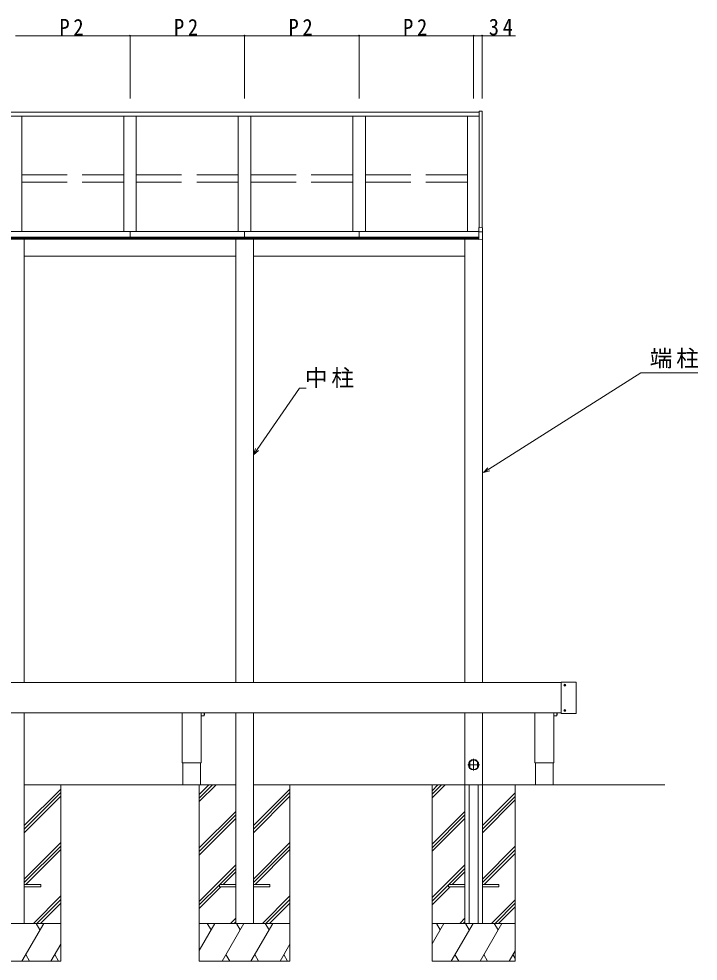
# Model space of a CAD drawing. Units: millimetres, scale not verified. Extents: x -7920 to 7920, y -12800 to 12777.
# Drawn here: x -1945 to 754, y -10327 to -6585 of the extents above; entities that cross this region are included whole.
import ezdxf

# ---------------------------------------------------------------- set-up
doc = ezdxf.new("R2010")
doc.units = ezdxf.units.MM
doc.header["$LTSCALE"] = 60
doc.linetypes.add('USER1', pattern=[4, 3, -1])
doc.linetypes.add('USER2', pattern=[13, 10, -1, 1, -1])
for name, color, linetype, lineweight in [('0-3_YKK_12', 2, 'Continuous', 18), ('0-4_YKK_A1', 4, 'Continuous', 18), ('0-5_YKK_13', 4, 'Continuous', 18), ('0-6_YKK_D', 6, 'Continuous', 18), ('0-7_YKK_Z1', 7, 'Continuous', 18)]:
    doc.layers.add(name, color=color, linetype=linetype, lineweight=lineweight)
doc.styles.add('ＭＳ ゴシック', font='')
doc.styles.get('ＭＳ ゴシック').set_extended_font_data('MS Gothic')

msp = doc.modelspace()

# ---------------------------------------------------------------- linework, layer by layer
at = {"layer": '0-3_YKK_12'}
for p, q in [((209.68, -9220.94), (-4125.32, -9220.94)), ((209.68, -9340.94), (-4125.32, -9340.94)), ((-1220.32, -9340.94), (-1220.32, -9538.94)), ((180.68, -9340.94), (180.68, -9538.94)), ((-1292.97, -9538.94), (-1292.97, -9626.94)), ((-1222.67, -9538.94), (-1222.67, -9626.94)), ((108.03, -9538.94), (108.03, -9626.94)), ((178.33, -9538.94), (178.33, -9626.94))]:
    msp.add_line(p, q, dxfattribs=at)
for points in [[(-1295.32, -9340.94), (-1295.32, -9538.94), (-1220.32, -9538.94)], [(105.68, -9340.94), (105.68, -9538.94), (180.68, -9538.94)]]:
    msp.add_lwpolyline(points, dxfattribs=at)
at = {"layer": '0-4_YKK_A1'}
for p, q in [((-116.32, -6955.7), (-3799.33, -6955.7)), ((-116.32, -6951.65), (-103.82, -6951.65)), ((-116.32, -6951.65), (-116.32, -7413.66)), ((-103.82, -6951.65), (-103.82, -7414.45)), ((-116.32, -6971.71), (-3799.33, -6971.71)), ((-1932.82, -6971.71), (-1932.82, -7429.07)), ((-1527.82, -6971.71), (-1527.82, -7429.07)), ((-1477.82, -6971.71), (-1477.82, -7429.07)), ((-1072.82, -6971.71), (-1072.82, -7429.07)), ((-1022.82, -6971.71), (-1022.82, -7429.07)), ((-617.82, -6971.71), (-617.82, -7429.07)), ((-567.82, -6971.71), (-567.82, -7429.07)), ((-161.82, -6971.71), (-161.82, -7429.07)), ((-3798.82, -7429.07), (-116.83, -7429.07)), ((-1502.82, -7429.07), (-1502.82, -7451.94)), ((-1047.82, -7429.07), (-1047.82, -7451.94)), ((-592.82, -7429.07), (-592.82, -7451.94)), ((-116.82, -7413.62), (-102.61, -7414.52)), ((-102.32, -7430.94), (-116.82, -7430.94)), ((-102.32, -7431.4), (-102.32, -7414.82)), ((-102.32, -7459.89), (-102.32, -7431.4)), ((-116.83, -7451.94), (-3798.82, -7451.94)), ((-116.83, -7455.94), (-3798.82, -7455.94)), ((-116.82, -7459.94), (-3798.82, -7459.94)), ((-1922.82, -7459.94), (-1922.82, -9220.94)), ((-1082.82, -7459.94), (-1082.82, -9220.94)), ((-1012.82, -7459.94), (-1012.82, -9220.94)), ((-172.82, -7459.94), (-172.82, -9220.94)), ((-102.82, -7460.19), (-102.82, -9220.94)), ((-1082.82, -7526.94), (-1922.82, -7526.94)), ((-172.82, -7526.94), (-1012.82, -7526.94)), ((-1922.82, -9340.94), (-1922.82, -9626.94)), ((-1082.82, -9340.94), (-1082.82, -9626.94)), ((-1012.82, -9340.94), (-1012.82, -9626.94)), ((-172.82, -9340.94), (-172.82, -9626.94)), ((-102.82, -9340.94), (-102.82, -9626.94)), ((-152.57, -9535.55), (-152.57, -9558.32)), ((-137.82, -9569.96), (-137.82, -9523.91)), ((-123.07, -9558.32), (-123.07, -9535.55)), ((-114.82, -9546.94), (-160.82, -9546.94)), ((-1922.82, -9626.94), (-1922.82, -10176.94)), ((-1082.82, -9626.94), (-1082.82, -10176.94)), ((-1012.82, -9626.94), (-1012.82, -10176.94)), ((-172.82, -9626.94), (-172.82, -10176.94)), ((-155.82, -9626.94), (-155.82, -10176.94)), ((-119.82, -9626.94), (-119.82, -10176.94)), ((-102.82, -9626.94), (-102.82, -10176.94))]:
    msp.add_line(p, q, dxfattribs=at)
at = {"layer": '0-4_YKK_A1', "linetype": 'USER1'}
for p, q in [((-1932.82, -7204.62), (-1527.82, -7204.62)), ((-1477.82, -7204.62), (-1072.82, -7204.62)), ((-1022.82, -7204.62), (-617.82, -7204.62)), ((-567.82, -7204.62), (-161.82, -7204.62)), ((-1932.82, -7233.26), (-1527.82, -7233.26)), ((-1477.82, -7233.26), (-1072.82, -7233.26)), ((-1022.82, -7233.26), (-617.82, -7233.26)), ((-567.82, -7233.26), (-161.82, -7233.26)), ((-1922.82, -10022.44), (-1857.82, -10022.44)), ((-1857.82, -10022.44), (-1857.82, -10031.44)), ((-1147.82, -10031.44), (-1147.82, -10022.44)), ((-1147.82, -10022.44), (-1082.82, -10022.44)), ((-1012.82, -10022.44), (-947.82, -10022.44)), ((-947.82, -10022.44), (-947.82, -10031.44)), ((-237.82, -10031.44), (-237.82, -10022.44)), ((-237.82, -10022.44), (-172.82, -10022.44)), ((-102.82, -10022.44), (-37.82, -10022.44)), ((-37.82, -10022.44), (-37.82, -10031.44)), ((-1857.82, -10031.44), (-1922.82, -10031.44)), ((-1082.82, -10031.44), (-1147.82, -10031.44)), ((-947.82, -10031.44), (-1012.82, -10031.44)), ((-172.82, -10031.44), (-237.82, -10031.44)), ((-37.82, -10031.44), (-102.82, -10031.44))]:
    msp.add_line(p, q, dxfattribs=at)
at = {"layer": '0-4_YKK_A1'}
msp.add_lwpolyline([(-116.82, -7413.63), (-116.82, -7430.89), (-116.82, -7431.19), (-116.82, -7460.14), (-116.82, -7460.44), (-102.62, -7460.19)], dxfattribs=at)
for radius in [20.67, 19]:
    msp.add_circle((-137.82, -9546.94), radius, dxfattribs=at)
for centre, radius, start, end in [((-102.62, -7414.82), 0.3, 0, 86.38004), ((-102.62, -7459.89), 0.3, 271, 0), ((-137.82, -9546.94), 18.63, 142.33411, 217.66589), ((-137.82, -9546.94), 18.63, 322.33411, 37.66589)]:
    msp.add_arc(centre, radius, start, end, dxfattribs=at)
at = {"layer": '0-5_YKK_13'}
for p, q in [((209.68, -9219.94), (209.68, -9342.34)), ((268.68, -9218.94), (210.68, -9218.94)), ((223.83, -9230.79), (222.63, -9230.79)), ((222.63, -9230.79), (222.63, -9231.49)), ((223.83, -9231.49), (222.63, -9231.49)), ((224.33, -9229.09), (224.33, -9230.29)), ((225.03, -9229.09), (224.33, -9229.09)), ((224.33, -9231.99), (224.33, -9233.19)), ((225.03, -9233.19), (224.33, -9233.19)), ((225.03, -9229.09), (225.03, -9230.29)), ((225.03, -9231.99), (225.03, -9233.19)), ((226.73, -9230.79), (225.53, -9230.79)), ((226.73, -9231.49), (225.53, -9231.49)), ((226.73, -9230.79), (226.73, -9231.49)), ((269.68, -9219.94), (269.68, -9342.34)), ((-1220.67, -9340.94), (-1220.67, -9351.14)), ((-1219.67, -9352.14), (-1208.97, -9352.14)), ((-1207.97, -9351.14), (-1207.97, -9340.94)), ((-1207.97, -9348.44), (-1207.61, -9348.44)), ((180.33, -9340.94), (180.33, -9351.14)), ((181.33, -9352.14), (192.03, -9352.14)), ((193.03, -9351.14), (193.03, -9340.94)), ((193.03, -9348.44), (193.39, -9348.44)), ((268.68, -9343.34), (210.68, -9343.34)), ((223.83, -9330.79), (222.63, -9330.79)), ((222.63, -9330.79), (222.63, -9331.49)), ((223.83, -9331.49), (222.63, -9331.49)), ((224.33, -9329.09), (224.33, -9330.29)), ((225.03, -9329.09), (224.33, -9329.09)), ((224.33, -9331.99), (224.33, -9333.19)), ((225.03, -9333.19), (224.33, -9333.19)), ((225.03, -9329.09), (225.03, -9330.29)), ((225.03, -9331.99), (225.03, -9333.19)), ((226.73, -9330.79), (225.53, -9330.79)), ((226.73, -9331.49), (225.53, -9331.49)), ((226.73, -9330.79), (226.73, -9331.49))]:
    msp.add_line(p, q, dxfattribs=at)
at = {"layer": '0-5_YKK_13', "linetype": 'USER2'}
for p, q in [((228.83, -9231.14), (220.53, -9231.14)), ((224.68, -9235.29), (224.68, -9226.99)), ((228.83, -9331.14), (220.53, -9331.14)), ((224.68, -9335.29), (224.68, -9326.99))]:
    msp.add_line(p, q, dxfattribs=at)
at = {"layer": '0-5_YKK_13'}
for centre in [(224.68, -9231.14), (224.68, -9331.14)]:
    msp.add_circle(centre, 3.65, dxfattribs=at)
for centre, radius, start, end in [((210.68, -9219.94), 1, 90, 180), ((223.83, -9230.29), 0.5, 270, 0), ((223.83, -9231.99), 0.5, 0, 90), ((225.53, -9230.29), 0.5, 180, 270), ((225.53, -9231.99), 0.5, 90, 180), ((268.68, -9219.94), 1, 0, 90), ((-1219.67, -9351.14), 1, 180, 270), ((-1208.97, -9351.14), 1, 270, 0), ((-1226.52, -9341.94), 20, 341.03443, 2.86596), ((181.33, -9351.14), 1, 180, 270), ((192.03, -9351.14), 1, 270, 0), ((174.48, -9341.94), 20, 341.03443, 2.86596), ((210.68, -9342.34), 1, 180, 270), ((223.83, -9330.29), 0.5, 270, 0), ((223.83, -9331.99), 0.5, 0, 90), ((225.53, -9330.29), 0.5, 180, 270), ((225.53, -9331.99), 0.5, 90, 180), ((268.68, -9342.34), 1, 270, 0)]:
    msp.add_arc(centre, radius, start, end, dxfattribs=at)
at = {"layer": '0-6_YKK_D'}
for p, q in [((-1957.82, -6651.65), (-1502.82, -6651.65)), ((-1502.82, -6901.65), (-1502.82, -6650.65)), ((-1502.82, -6901.65), (-1502.82, -6650.65)), ((-1502.82, -6651.65), (-1047.82, -6651.65)), ((-1047.82, -6901.65), (-1047.82, -6650.65)), ((-1047.82, -6901.65), (-1047.82, -6650.65)), ((-1047.82, -6651.65), (-592.82, -6651.65)), ((-592.82, -6901.65), (-592.82, -6650.65)), ((-592.82, -6901.65), (-592.82, -6650.65)), ((-592.82, -6651.65), (-137.82, -6651.65)), ((-137.82, -6901.65), (-137.82, -6650.65)), ((-137.82, -6901.65), (-137.82, -6650.65)), ((-137.82, -6651.65), (-103.82, -6651.65)), ((-103.82, -6901.65), (-103.82, -6650.65)), ((-103.82, -6651.65), (28.48, -6651.65)), ((-77.35, -8373.36), (526.63, -7989.93)), ((526.63, -7989.93), (752.13, -7989.93)), ((-998.33, -8294.87), (-829.8, -8051.03)), ((-829.8, -8051.03), (-803.7, -8051.03)), ((-1012.82, -8315.85), (-1003.95, -8290.99)), ((-1012.82, -8315.85), (-998.33, -8294.87)), ((-992.71, -8298.76), (-1012.82, -8315.85)), ((-98.88, -8387.03), (-81.01, -8367.59)), ((-98.88, -8387.03), (-77.35, -8373.36)), ((-73.69, -8379.13), (-98.88, -8387.03))]:
    msp.add_line(p, q, dxfattribs=at)
for centre, start, end in [((-1502.82, -6651.65), 0, 180), ((-1502.82, -6651.65), 0, 180), ((-1502.82, -6651.65), 180, 0), ((-1502.82, -6651.65), 180, 0), ((-1047.82, -6651.65), 0, 180), ((-1047.82, -6651.65), 0, 180), ((-1047.82, -6651.65), 180, 0), ((-1047.82, -6651.65), 180, 0), ((-592.82, -6651.65), 0, 180), ((-592.82, -6651.65), 0, 180), ((-592.82, -6651.65), 180, 0), ((-592.82, -6651.65), 180, 0), ((-137.82, -6651.65), 0, 180), ((-137.82, -6651.65), 0, 180), ((-137.82, -6651.65), 180, 0), ((-137.82, -6651.65), 180, 0), ((-103.82, -6651.65), 0, 180), ((-103.82, -6651.65), 180, 0)]:
    msp.add_arc(centre, 1.59, start, end, dxfattribs=at)
at = {"layer": '0-7_YKK_Z1'}
for p, q in [((-1082.82, -9626.94), (-1922.82, -9626.94)), ((-1922.82, -9788.56), (-1777.82, -9643.56)), ((-1777.82, -9626.94), (-1777.82, -10326.94)), ((-1227.82, -9626.94), (-1227.82, -10326.94)), ((-1227.82, -9693.48), (-1161.28, -9626.94)), ((-1227.82, -9679.34), (-1175.42, -9626.94)), ((-1227.82, -9665.2), (-1189.56, -9626.94)), ((621.9, -9626.94), (-1012.82, -9626.94)), ((-1012.82, -9788.56), (-867.82, -9643.56)), ((-867.82, -9626.94), (-867.82, -10326.94)), ((-302.82, -9626.94), (-302.82, -10326.94)), ((-302.82, -9678.48), (-251.28, -9626.94)), ((-302.82, -9664.34), (-265.42, -9626.94)), ((-302.82, -9650.2), (-279.56, -9626.94)), ((27.18, -9626.94), (27.18, -10326.94)), ((-1922.82, -9802.71), (-1777.82, -9657.71)), ((-1922.82, -9816.85), (-1777.82, -9671.85)), ((-1012.82, -9802.71), (-867.82, -9657.71)), ((-1012.82, -9816.85), (-867.82, -9671.85)), ((-102.82, -9788.56), (27.18, -9658.56)), ((-102.82, -9802.71), (27.18, -9672.71)), ((-102.82, -9816.85), (27.18, -9686.85)), ((-1227.82, -9877.33), (-1082.82, -9732.33)), ((-1227.82, -9891.47), (-1082.82, -9746.47)), ((-1227.82, -9905.61), (-1082.82, -9760.61)), ((-302.82, -9862.33), (-172.82, -9732.33)), ((-302.82, -9876.47), (-172.82, -9746.47)), ((-302.82, -9890.61), (-172.82, -9760.61)), ((-1922.82, -10000.69), (-1777.82, -9855.7)), ((-1922.82, -10014.84), (-1777.82, -9869.84)), ((-1012.82, -10000.69), (-867.82, -9855.7)), ((-1012.82, -10014.84), (-867.82, -9869.84)), ((-102.82, -10000.69), (27.18, -9870.7)), ((-1916.28, -10022.44), (-1777.82, -9883.98)), ((-1006.28, -10022.44), (-867.82, -9883.98)), ((-102.82, -10014.84), (27.18, -9884.84)), ((-96.28, -10022.44), (27.18, -9898.98)), ((-1227.82, -10089.46), (-1082.82, -9944.46)), ((-302.82, -10074.46), (-172.82, -9944.46)), ((-1146.66, -10022.44), (-1082.82, -9958.6)), ((-1132.52, -10022.44), (-1082.82, -9972.75)), ((-236.66, -10022.44), (-172.82, -9958.6)), ((-222.52, -10022.44), (-172.82, -9972.75)), ((-1227.82, -10103.6), (-1147.82, -10023.6)), ((-302.82, -10088.6), (-237.82, -10023.6)), ((-1227.82, -10117.75), (-1141.52, -10031.44)), ((-302.82, -10102.75), (-231.52, -10031.44)), ((-1886.94, -10176.94), (-1777.82, -10067.83)), ((-1872.79, -10176.94), (-1777.82, -10081.97)), ((-1858.65, -10176.94), (-1777.82, -10096.11)), ((-976.94, -10176.94), (-867.82, -10067.83)), ((-962.79, -10176.94), (-867.82, -10081.97)), ((-948.65, -10176.94), (-867.82, -10096.11)), ((-66.94, -10176.94), (27.18, -10082.83)), ((-52.79, -10176.94), (27.18, -10096.97)), ((-38.65, -10176.94), (27.18, -10111.11)), ((-1777.82, -10176.94), (-2137.82, -10176.94)), ((-1932.35, -10326.94), (-1845.74, -10176.94)), ((-1860.75, -10202.92), (-1875.75, -10176.94)), ((-1227.82, -10284.39), (-1165.79, -10176.94)), ((-867.82, -10176.94), (-1227.82, -10176.94)), ((-1180.79, -10202.92), (-1195.79, -10176.94)), ((-1136.92, -10326.94), (-1050.31, -10176.94)), ((-1103.17, -10176.94), (-1082.82, -10156.59)), ((-1089.03, -10176.94), (-1082.82, -10170.74)), ((-1065.32, -10202.92), (-1080.32, -10176.94)), ((-1022.35, -10326.94), (-935.74, -10176.94)), ((-950.75, -10202.92), (-965.75, -10176.94)), ((-302.82, -10258.41), (-255.79, -10176.94)), ((27.18, -10176.94), (-302.82, -10176.94)), ((-270.79, -10202.92), (-285.79, -10176.94)), ((-226.92, -10326.94), (-140.31, -10176.94)), ((-193.17, -10176.94), (-172.82, -10156.59)), ((-179.03, -10176.94), (-172.82, -10170.74)), ((-155.32, -10202.92), (-170.32, -10176.94)), ((-112.35, -10326.94), (-25.74, -10176.94)), ((-40.75, -10202.92), (-55.75, -10176.94)), ((-1816.88, -10326.94), (-1777.82, -10259.3)), ((-906.88, -10326.94), (-867.82, -10259.3)), ((3.12, -10326.94), (26.73, -10286.06)), ((-2137.82, -10326.94), (-1777.82, -10326.94)), ((-1917.35, -10300.96), (-1902.35, -10326.94)), ((-1801.88, -10300.96), (-1786.88, -10326.94)), ((-1227.82, -10326.94), (-867.82, -10326.94)), ((-1121.92, -10300.96), (-1106.92, -10326.94)), ((-1007.35, -10300.96), (-992.35, -10326.94)), ((-891.88, -10300.96), (-876.88, -10326.94)), ((-302.82, -10326.94), (27.18, -10326.94)), ((-211.92, -10300.96), (-196.92, -10326.94)), ((-97.35, -10300.96), (-82.35, -10326.94)), ((18.12, -10300.96), (27.18, -10316.64))]:
    msp.add_line(p, q, dxfattribs=at)

# ---------------------------------------------------------------- texts
at = {"layer": '0-6_YKK_D', "color": 7, "char_height": 65.98, "attachment_point": 7, "style": 'ＭＳ ゴシック'}
for s, insert in [('\\T1.37;\\W0.9;P2', (-1783.12, -6651.05)), ('\\T1.37;\\W0.9;P2', (-1328.12, -6651.05)), ('\\T1.37;\\W0.9;P2', (-873.12, -6651.05)), ('\\T1.37;\\W0.9;P2', (-418.12, -6651.05)), ('\\T1.37;\\W0.9;34', (-77.72, -6651.05)), ('\\T1.17;端柱', (561.7, -7973.04)), ('\\T1.17;中柱', (-808.5, -8050.43))]:
    msp.add_mtext(s, dxfattribs=dict(at, insert=insert))

doc.saveas('drawing.dxf')
